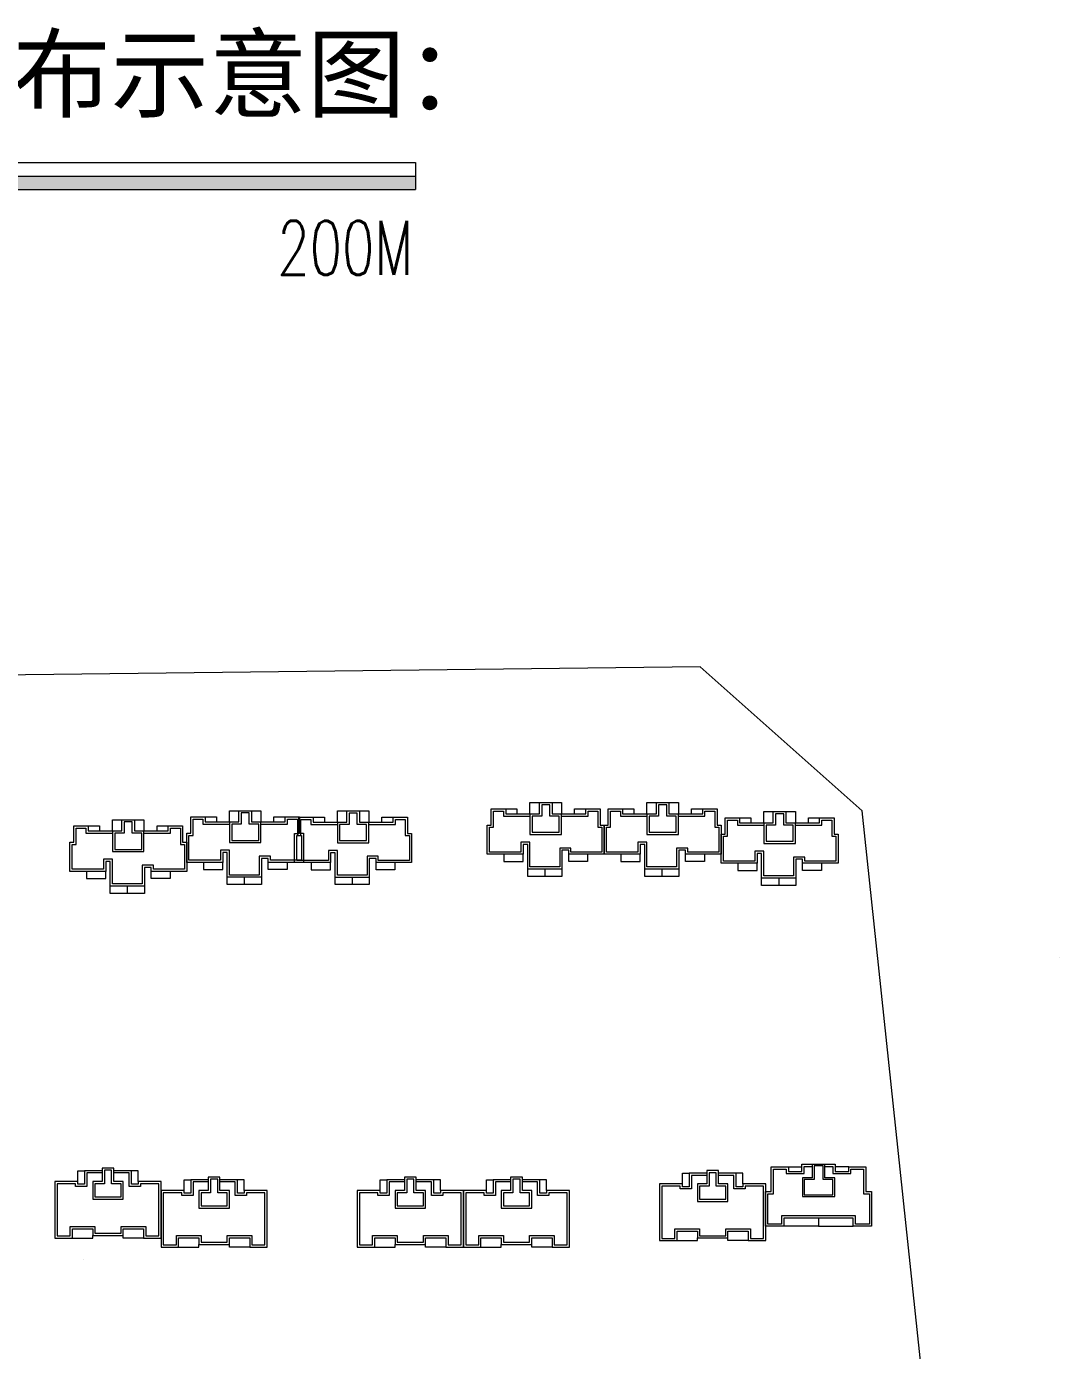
# Model space of a CAD drawing. Extents: x 195225 to 258225, y 4041 to 48538.
# Drawn here: x 200878 to 203175, y 13330 to 16274 of the extents above; entities that cross this region are included whole.
import ezdxf
from ezdxf.enums import TextEntityAlignment as Align

# ---------------------------------------------------------------- set-up
doc = ezdxf.new("R2010")
doc.units = 0
doc.header["$LTSCALE"] = 1000
doc.header["$MEASUREMENT"] = 0
for name, color, linetype, lineweight in [('140', 2, 'Continuous', 5), ('7-环境', 159, 'Continuous', 5), ('DingDianTu', 5, 'Continuous', 0), ('图框', 7, 'Continuous', 5)]:
    doc.layers.add(name, color=color, linetype=linetype, lineweight=lineweight)
doc.layers.add('PUB_TEXT', color=255, linetype='Continuous')
doc.styles.add('DIM_FONT', font='SIMPLEX.shx', dxfattribs={"width": 0.8})
doc.styles.add('GHHXMJ_DIM', font='SimSun.ttf')

# ---------------------------------------------------------------- blocks, each defined once
blk = doc.blocks.new('dafasfd')
at = {"layer": 'DingDianTu', "color": 7, "const_width": 100}
blk.add_lwpolyline([(36368038, 16363912), (36368954, 16361479), (36372042, 16362641), (36374261, 16356745), (36369114, 16354807), (36369537, 16353684), (36361113, 16350514), (36359352, 16355194), (36360288, 16355546), (36359830, 16356763), (36358894, 16356410), (36357556, 16359967)], close=True, dxfattribs=at)
for points in [[(36363546, 16362221), (36362876, 16363999), (36359039, 16362555), (36359708, 16360777)], [(36371734, 16355794), (36372686, 16353267), (36369878, 16352210), (36369350, 16353614)]]:
    blk.add_lwpolyline(points, dxfattribs=at)
at = {"layer": 'DingDianTu', "color": 7}
for points in [[(36369878, 16352210), (36361642, 16349110), (36361113, 16350514)], [(36368038, 16363912), (36371127, 16365074), (36372042, 16362641)]]:
    blk.add_lwpolyline(points, dxfattribs=at)
blk = doc.blocks.new('*E53')
at = {"layer": 'DingDianTu', "color": 7, "xscale": 0.001000002024510444, "yscale": 0.001000000163912773, "zscale": 0.001, "rotation": 339.3761177849276}
blk.add_blockref('dafasfd', (22613, -20413), dxfattribs=at)
blk = doc.blocks.new('*E52')
at = {"layer": 'DingDianTu', "color": 7, "xscale": 0.001000002024510444, "yscale": 0.001000000163912773, "zscale": 0.001, "rotation": 339.3761177849276}
blk.add_blockref('dafasfd', (22613, -20413), dxfattribs=at)

msp = doc.modelspace()

# ---------------------------------------------------------------- hatches: boundary and pattern name
at = {"layer": '7-环境', "linetype": 'ByBlock'}
h = msp.add_hatch(dxfattribs=at)
h.set_pattern_fill('ANSI31', color=256, scale=1000, style=0)
h.set_pattern_definition([(45, (-4934.2, 86984.8), (-1122.532, 1122.532), [])])
h.paths.add_polyline_path([(199743.4, 15941), (199743.4, 15911), (200143.4, 15911), (200143.4, 15941)])
h.paths.add_polyline_path([(200543.4, 15941), (200543.4, 15971), (200143.4, 15971), (200143.4, 15941)])
h.paths.add_polyline_path([(200543.4, 15941), (200543.4, 15911), (201743.4, 15911), (201743.4, 15941)])
at = {"layer": '图框'}
h = msp.add_hatch(color=256, dxfattribs=at)
h.paths.add_polyline_path([(200143.4, 15911), (200143.4, 15941), (199743.4, 15941), (199743.4, 15911)])
h.paths.add_polyline_path([(200543.4, 15941), (200543.4, 15971), (200143.4, 15971), (200143.4, 15941)])
h.paths.add_polyline_path([(201743.4, 15911), (201743.4, 15941), (200543.4, 15941), (200543.4, 15911)])

# ---------------------------------------------------------------- linework, layer by layer
at = {"layer": '140', "color": 7}
for p, q in [((202375.9, 14850.1), (198581.6, 14804.3)), ((202736.2, 14529.8), (202375.9, 14850.1)), ((201997.7, 14523), (201997.7, 14548)), ((201997.7, 14548), (202018.7, 14548)), ((202018.7, 14523), (202018.7, 14548)), ((202018.7, 14548), (202046.7, 14548)), ((202041.7, 14543), (202023.7, 14543)), ((202023.7, 14543), (202023.7, 14518)), ((202041.7, 14518), (202041.7, 14543)), ((202046.7, 14548), (202046.7, 14523)), ((202046.7, 14548), (202067.7, 14548)), ((202067.7, 14548), (202067.7, 14523)), ((202257.7, 14523), (202257.7, 14548)), ((202257.7, 14548), (202278.7, 14548)), ((202278.7, 14523), (202278.7, 14548)), ((202278.7, 14548), (202306.7, 14548)), ((202301.7, 14543), (202283.7, 14543)), ((202283.7, 14543), (202283.7, 14518)), ((202301.7, 14518), (202301.7, 14543)), ((202306.7, 14548), (202306.7, 14523)), ((202306.7, 14548), (202327.7, 14548)), ((202327.7, 14548), (202327.7, 14523)), ((201243.5, 14516), (201275.5, 14516)), ((201243.5, 14480), (201243.5, 14516)), ((201275.5, 14516), (201275.5, 14505)), ((201275.5, 14516), (201300.5, 14516)), ((201300.5, 14516), (201300.5, 14505)), ((201329.5, 14505), (201329.5, 14530)), ((201329.5, 14530), (201350.5, 14530)), ((201350.5, 14505), (201350.5, 14530)), ((201350.5, 14530), (201378.5, 14530)), ((201373.5, 14525), (201355.5, 14525)), ((201355.5, 14525), (201355.5, 14500)), ((201373.5, 14500), (201373.5, 14525)), ((201378.5, 14530), (201378.5, 14505)), ((201378.5, 14530), (201399.5, 14530)), ((201399.5, 14530), (201399.5, 14505)), ((201428.5, 14505), (201428.5, 14516)), ((201428.5, 14516), (201453.5, 14516)), ((201453.5, 14505), (201453.5, 14516)), ((201453.5, 14516), (201485.5, 14516)), ((201483.5, 14515.6), (201515.5, 14515.6)), ((201483.5, 14479.6), (201483.5, 14515.6)), ((201485.5, 14516), (201485.5, 14480)), ((201515.5, 14515.6), (201515.5, 14504.6)), ((201515.5, 14515.6), (201540.5, 14515.6)), ((201540.5, 14515.6), (201540.5, 14504.6)), ((201569.5, 14504.6), (201569.5, 14529.6)), ((201569.5, 14529.6), (201590.5, 14529.6)), ((201590.5, 14504.6), (201590.5, 14529.6)), ((201590.5, 14529.6), (201618.5, 14529.6)), ((201613.5, 14524.6), (201595.5, 14524.6)), ((201595.5, 14524.6), (201595.5, 14499.6)), ((201613.5, 14499.6), (201613.5, 14524.6)), ((201618.5, 14529.6), (201618.5, 14504.6)), ((201618.5, 14529.6), (201639.5, 14529.6)), ((201639.5, 14529.6), (201639.5, 14504.6)), ((201668.5, 14504.6), (201668.5, 14515.6)), ((201668.5, 14515.6), (201693.5, 14515.6)), ((201693.5, 14504.6), (201693.5, 14515.6)), ((201693.5, 14515.6), (201725.5, 14515.6)), ((201725.5, 14515.6), (201725.5, 14479.6)), ((201911.7, 14534), (201943.7, 14534)), ((201911.7, 14498), (201911.7, 14534)), ((201916.7, 14493), (201916.7, 14529)), ((201916.7, 14529), (201938.7, 14529)), ((201938.7, 14529), (201938.7, 14518)), ((201938.7, 14518), (201997.7, 14518)), ((201943.7, 14534), (201943.7, 14523)), ((201943.7, 14534), (201968.7, 14534)), ((201943.7, 14523), (202018.7, 14523)), ((201968.7, 14534), (201968.7, 14523)), ((201997.7, 14523), (201997.7, 14477)), ((202002.7, 14518), (202002.7, 14482)), ((202023.7, 14518), (202002.7, 14518)), ((202062.7, 14518), (202041.7, 14518)), ((202046.7, 14523), (202121.7, 14523)), ((202062.7, 14482), (202062.7, 14518)), ((202067.7, 14477), (202067.7, 14523)), ((202067.7, 14518), (202126.7, 14518)), ((202096.7, 14523), (202096.7, 14534)), ((202096.7, 14534), (202121.7, 14534)), ((202121.7, 14523), (202121.7, 14534)), ((202121.7, 14534), (202153.7, 14534)), ((202126.7, 14518), (202126.7, 14529)), ((202126.7, 14529), (202148.7, 14529)), ((202148.7, 14529), (202148.7, 14493)), ((202153.7, 14534), (202153.7, 14498)), ((202171.7, 14534), (202203.7, 14534)), ((202171.7, 14498), (202171.7, 14534)), ((202176.7, 14493), (202176.7, 14529)), ((202176.7, 14529), (202198.7, 14529)), ((202198.7, 14529), (202198.7, 14518)), ((202198.7, 14518), (202257.7, 14518)), ((202203.7, 14534), (202203.7, 14523)), ((202203.7, 14534), (202228.7, 14534)), ((202203.7, 14523), (202278.7, 14523)), ((202228.7, 14534), (202228.7, 14523)), ((202257.7, 14523), (202257.7, 14477)), ((202262.7, 14518), (202262.7, 14482)), ((202283.7, 14518), (202262.7, 14518)), ((202322.7, 14518), (202301.7, 14518)), ((202306.7, 14523), (202381.7, 14523)), ((202322.7, 14482), (202322.7, 14518)), ((202327.7, 14477), (202327.7, 14523)), ((202327.7, 14518), (202386.7, 14518)), ((202356.7, 14523), (202356.7, 14534)), ((202356.7, 14534), (202381.7, 14534)), ((202381.7, 14523), (202381.7, 14534)), ((202381.7, 14534), (202413.7, 14534)), ((202386.7, 14518), (202386.7, 14529)), ((202386.7, 14529), (202408.7, 14529)), ((202408.7, 14529), (202408.7, 14493)), ((202413.7, 14534), (202413.7, 14498)), ((202431.7, 14514), (202463.7, 14514)), ((202431.7, 14478), (202431.7, 14514)), ((202463.7, 14514), (202463.7, 14503)), ((202463.7, 14514), (202488.7, 14514)), ((202488.7, 14514), (202488.7, 14503)), ((202517.7, 14503), (202517.7, 14528)), ((202517.7, 14528), (202538.7, 14528)), ((202538.7, 14503), (202538.7, 14528)), ((202538.7, 14528), (202566.7, 14528)), ((202561.7, 14523), (202543.7, 14523)), ((202543.7, 14523), (202543.7, 14498)), ((202561.7, 14498), (202561.7, 14523)), ((202566.7, 14528), (202566.7, 14503)), ((202566.7, 14528), (202587.7, 14528)), ((202587.7, 14528), (202587.7, 14503)), ((202616.7, 14503), (202616.7, 14514)), ((202616.7, 14514), (202641.7, 14514)), ((202641.7, 14503), (202641.7, 14514)), ((202641.7, 14514), (202673.7, 14514)), ((202673.7, 14514), (202673.7, 14478)), ((203144.8, 10675.6), (202736.2, 14529.8)), ((200983.5, 14496), (201015.5, 14496)), ((200983.5, 14460), (200983.5, 14496)), ((200988.5, 14455), (200988.5, 14491)), ((200988.5, 14491), (201010.5, 14491)), ((201010.5, 14491), (201010.5, 14480)), ((201015.5, 14496), (201015.5, 14485)), ((201015.5, 14496), (201040.5, 14496)), ((201015.5, 14485), (201090.5, 14485)), ((201040.5, 14496), (201040.5, 14485)), ((201069.5, 14485), (201069.5, 14510)), ((201069.5, 14510), (201090.5, 14510)), ((201069.5, 14485), (201069.5, 14439)), ((201090.5, 14485), (201090.5, 14510)), ((201090.5, 14510), (201118.5, 14510)), ((201113.5, 14505), (201095.5, 14505)), ((201095.5, 14505), (201095.5, 14480)), ((201113.5, 14480), (201113.5, 14505)), ((201118.5, 14510), (201118.5, 14485)), ((201118.5, 14510), (201139.5, 14510)), ((201118.5, 14485), (201193.5, 14485)), ((201139.5, 14510), (201139.5, 14485)), ((201139.5, 14439), (201139.5, 14485)), ((201168.5, 14485), (201168.5, 14496)), ((201168.5, 14496), (201193.5, 14496)), ((201193.5, 14485), (201193.5, 14496)), ((201193.5, 14496), (201225.5, 14496)), ((201198.5, 14480), (201198.5, 14491)), ((201198.5, 14491), (201220.5, 14491)), ((201220.5, 14491), (201220.5, 14455)), ((201225.5, 14496), (201225.5, 14460)), ((201248.5, 14475), (201248.5, 14511)), ((201248.5, 14511), (201270.5, 14511)), ((201270.5, 14511), (201270.5, 14500)), ((201270.5, 14500), (201329.5, 14500)), ((201275.5, 14505), (201350.5, 14505)), ((201329.5, 14505), (201329.5, 14459)), ((201334.5, 14500), (201334.5, 14464)), ((201355.5, 14500), (201334.5, 14500)), ((201394.5, 14500), (201373.5, 14500)), ((201378.5, 14505), (201453.5, 14505)), ((201394.5, 14464), (201394.5, 14500)), ((201399.5, 14459), (201399.5, 14505)), ((201399.5, 14500), (201458.5, 14500)), ((201458.5, 14500), (201458.5, 14511)), ((201458.5, 14511), (201480.5, 14511)), ((201480.5, 14511), (201480.5, 14475)), ((201488.5, 14474.6), (201488.5, 14510.6)), ((201488.5, 14510.6), (201510.5, 14510.6)), ((201510.5, 14510.6), (201510.5, 14499.6)), ((201510.5, 14499.6), (201569.5, 14499.6)), ((201515.5, 14504.6), (201590.5, 14504.6)), ((201569.5, 14504.6), (201569.5, 14458.6)), ((201574.5, 14499.6), (201574.5, 14463.6)), ((201595.5, 14499.6), (201574.5, 14499.6)), ((201634.5, 14499.6), (201613.5, 14499.6)), ((201618.5, 14504.6), (201693.5, 14504.6)), ((201634.5, 14463.6), (201634.5, 14499.6)), ((201639.5, 14458.6), (201639.5, 14504.6)), ((201639.5, 14499.6), (201698.5, 14499.6)), ((201698.5, 14499.6), (201698.5, 14510.6)), ((201698.5, 14510.6), (201720.5, 14510.6)), ((201720.5, 14510.6), (201720.5, 14474.6)), ((201902.7, 14433), (201902.7, 14498)), ((201902.7, 14498), (201911.7, 14498)), ((201907.7, 14438), (201907.7, 14493)), ((201907.7, 14493), (201916.7, 14493)), ((202148.7, 14493), (202157.7, 14493)), ((202153.7, 14498), (202162.7, 14498)), ((202157.7, 14493), (202157.7, 14438)), ((202162.7, 14433), (202162.7, 14498)), ((202162.7, 14498), (202171.7, 14498)), ((202162.7, 14498), (202162.7, 14433)), ((202167.7, 14438), (202167.7, 14493)), ((202167.7, 14493), (202176.7, 14493)), ((202408.7, 14493), (202417.7, 14493)), ((202413.7, 14498), (202422.7, 14498)), ((202417.7, 14493), (202417.7, 14438)), ((202422.7, 14498), (202422.7, 14433)), ((202436.7, 14473), (202436.7, 14509)), ((202436.7, 14509), (202458.7, 14509)), ((202458.7, 14509), (202458.7, 14498)), ((202458.7, 14498), (202517.7, 14498)), ((202463.7, 14503), (202538.7, 14503)), ((202517.7, 14503), (202517.7, 14457)), ((202522.7, 14498), (202522.7, 14462)), ((202543.7, 14498), (202522.7, 14498)), ((202582.7, 14498), (202561.7, 14498)), ((202566.7, 14503), (202641.7, 14503)), ((202582.7, 14462), (202582.7, 14498)), ((202587.7, 14457), (202587.7, 14503)), ((202587.7, 14498), (202646.7, 14498)), ((202646.7, 14498), (202646.7, 14509)), ((202646.7, 14509), (202668.7, 14509)), ((202668.7, 14509), (202668.7, 14473)), ((200974.5, 14395), (200974.5, 14460)), ((200974.5, 14460), (200983.5, 14460)), ((200979.5, 14400), (200979.5, 14455)), ((200979.5, 14455), (200988.5, 14455)), ((201010.5, 14480), (201069.5, 14480)), ((201074.5, 14480), (201074.5, 14444)), ((201095.5, 14480), (201074.5, 14480)), ((201134.5, 14480), (201113.5, 14480)), ((201134.5, 14444), (201134.5, 14480)), ((201139.5, 14480), (201198.5, 14480)), ((201220.5, 14455), (201229.5, 14455)), ((201225.5, 14460), (201234.5, 14460)), ((201229.5, 14455), (201229.5, 14400)), ((201234.5, 14415), (201234.5, 14480)), ((201234.5, 14480), (201243.5, 14480)), ((201234.5, 14460), (201234.5, 14395)), ((201239.5, 14420), (201239.5, 14475)), ((201239.5, 14475), (201248.5, 14475)), ((201329.5, 14459), (201399.5, 14459)), ((201334.5, 14464), (201394.5, 14464)), ((201474.5, 14414.6), (201474.5, 14479.6)), ((201474.5, 14479.6), (201483.5, 14479.6)), ((201479.5, 14419.6), (201479.5, 14474.6)), ((201479.5, 14474.6), (201488.5, 14474.6)), ((201480.5, 14475), (201489.5, 14475)), ((201485.5, 14480), (201494.5, 14480)), ((201489.5, 14475), (201489.5, 14420)), ((201494.5, 14480), (201494.5, 14415)), ((201569.5, 14458.6), (201639.5, 14458.6)), ((201574.5, 14463.6), (201634.5, 14463.6)), ((201720.5, 14474.6), (201729.5, 14474.6)), ((201725.5, 14479.6), (201734.5, 14479.6)), ((201729.5, 14474.6), (201729.5, 14419.6)), ((201734.5, 14479.6), (201734.5, 14414.6)), ((201997.7, 14460), (201977.7, 14460)), ((201977.7, 14460), (201977.7, 14438)), ((201992.7, 14455), (201982.7, 14455)), ((201982.7, 14455), (201982.7, 14433)), ((201992.7, 14400), (201992.7, 14455)), ((201997.7, 14477), (202067.7, 14477)), ((201997.7, 14405), (201997.7, 14460)), ((202002.7, 14482), (202062.7, 14482)), ((202257.7, 14460), (202237.7, 14460)), ((202237.7, 14460), (202237.7, 14438)), ((202252.7, 14455), (202242.7, 14455)), ((202242.7, 14455), (202242.7, 14433)), ((202252.7, 14400), (202252.7, 14455)), ((202257.7, 14477), (202327.7, 14477)), ((202257.7, 14405), (202257.7, 14460)), ((202262.7, 14482), (202322.7, 14482)), ((202422.7, 14413), (202422.7, 14478)), ((202422.7, 14478), (202431.7, 14478)), ((202427.7, 14418), (202427.7, 14473)), ((202427.7, 14473), (202436.7, 14473)), ((202517.7, 14457), (202587.7, 14457)), ((202522.7, 14462), (202582.7, 14462)), ((202668.7, 14473), (202677.7, 14473)), ((202673.7, 14478), (202682.7, 14478)), ((202677.7, 14473), (202677.7, 14418)), ((202682.7, 14478), (202682.7, 14413)), ((201069.5, 14439), (201139.5, 14439)), ((201074.5, 14444), (201134.5, 14444)), ((201329.5, 14442), (201309.5, 14442)), ((201309.5, 14442), (201309.5, 14420)), ((201324.5, 14437), (201314.5, 14437)), ((201314.5, 14437), (201314.5, 14415)), ((201324.5, 14382), (201324.5, 14437)), ((201329.5, 14387), (201329.5, 14442)), ((201420.5, 14429), (201395.5, 14429)), ((201395.5, 14429), (201395.5, 14387)), ((201420.5, 14420), (201420.5, 14429)), ((201569.5, 14441.6), (201549.5, 14441.6)), ((201549.5, 14441.6), (201549.5, 14419.6)), ((201564.5, 14436.6), (201554.5, 14436.6)), ((201554.5, 14436.6), (201554.5, 14414.6)), ((201564.5, 14381.6), (201564.5, 14436.6)), ((201569.5, 14386.6), (201569.5, 14441.6)), ((201660.5, 14428.6), (201635.5, 14428.6)), ((201635.5, 14428.6), (201635.5, 14386.6)), ((201660.5, 14419.6), (201660.5, 14428.6)), ((201982.7, 14433), (201902.7, 14433)), ((201977.7, 14438), (201907.7, 14438)), ((201939.7, 14433), (201939.7, 14417)), ((201982.7, 14417), (201982.7, 14433)), ((202088.7, 14447), (202063.7, 14447)), ((202063.7, 14447), (202063.7, 14405)), ((202083.7, 14442), (202068.7, 14442)), ((202068.7, 14442), (202068.7, 14400)), ((202083.7, 14433), (202083.7, 14442)), ((202162.7, 14433), (202083.7, 14433)), ((202083.7, 14417), (202083.7, 14433)), ((202088.7, 14438), (202088.7, 14447)), ((202157.7, 14438), (202088.7, 14438)), ((202125.7, 14433), (202125.7, 14417)), ((202242.7, 14433), (202162.7, 14433)), ((202237.7, 14438), (202167.7, 14438)), ((202199.7, 14433), (202199.7, 14417)), ((202242.7, 14417), (202242.7, 14433)), ((202348.7, 14447), (202323.7, 14447)), ((202323.7, 14447), (202323.7, 14405)), ((202343.7, 14442), (202328.7, 14442)), ((202328.7, 14442), (202328.7, 14400)), ((202343.7, 14433), (202343.7, 14442)), ((202422.7, 14433), (202343.7, 14433)), ((202343.7, 14417), (202343.7, 14433)), ((202348.7, 14438), (202348.7, 14447)), ((202417.7, 14438), (202348.7, 14438)), ((202385.7, 14433), (202385.7, 14417)), ((202517.7, 14440), (202497.7, 14440)), ((202497.7, 14440), (202497.7, 14418)), ((202512.7, 14435), (202502.7, 14435)), ((202502.7, 14435), (202502.7, 14413)), ((202512.7, 14380), (202512.7, 14435)), ((202517.7, 14385), (202517.7, 14440)), ((202608.7, 14427), (202583.7, 14427)), ((202583.7, 14427), (202583.7, 14385)), ((202608.7, 14418), (202608.7, 14427)), ((201049.5, 14400), (200979.5, 14400)), ((201069.5, 14422), (201049.5, 14422)), ((201049.5, 14422), (201049.5, 14400)), ((201064.5, 14417), (201054.5, 14417)), ((201054.5, 14417), (201054.5, 14395)), ((201064.5, 14362), (201064.5, 14417)), ((201069.5, 14367), (201069.5, 14422)), ((201160.5, 14409), (201135.5, 14409)), ((201135.5, 14409), (201135.5, 14367)), ((201155.5, 14404), (201140.5, 14404)), ((201140.5, 14404), (201140.5, 14362)), ((201155.5, 14395), (201155.5, 14404)), ((201160.5, 14400), (201160.5, 14409)), ((201229.5, 14400), (201160.5, 14400)), ((201314.5, 14415), (201234.5, 14415)), ((201309.5, 14420), (201239.5, 14420)), ((201271.5, 14415), (201271.5, 14399)), ((201271.5, 14399), (201314.5, 14399)), ((201314.5, 14399), (201314.5, 14415)), ((201415.5, 14424), (201400.5, 14424)), ((201400.5, 14424), (201400.5, 14382)), ((201415.5, 14415), (201415.5, 14424)), ((201494.5, 14415), (201415.5, 14415)), ((201415.5, 14399), (201415.5, 14415)), ((201457.5, 14399), (201415.5, 14399)), ((201489.5, 14420), (201420.5, 14420)), ((201457.5, 14415), (201457.5, 14399)), ((201554.5, 14414.6), (201474.5, 14414.6)), ((201549.5, 14419.6), (201479.5, 14419.6)), ((201511.5, 14414.6), (201511.5, 14398.6)), ((201511.5, 14398.6), (201554.5, 14398.6)), ((201554.5, 14398.6), (201554.5, 14414.6)), ((201655.5, 14423.6), (201640.5, 14423.6)), ((201640.5, 14423.6), (201640.5, 14381.6)), ((201655.5, 14414.6), (201655.5, 14423.6)), ((201734.5, 14414.6), (201655.5, 14414.6)), ((201655.5, 14398.6), (201655.5, 14414.6)), ((201697.5, 14398.6), (201655.5, 14398.6)), ((201729.5, 14419.6), (201660.5, 14419.6)), ((201697.5, 14414.6), (201697.5, 14398.6)), ((201939.7, 14417), (201982.7, 14417)), ((202068.7, 14400), (201992.7, 14400)), ((201992.7, 14384), (201992.7, 14400)), ((202063.7, 14405), (201997.7, 14405)), ((202030.7, 14400), (202030.7, 14384)), ((202068.7, 14400), (202068.7, 14384)), ((202125.7, 14417), (202083.7, 14417)), ((202199.7, 14417), (202242.7, 14417)), ((202328.7, 14400), (202252.7, 14400)), ((202252.7, 14384), (202252.7, 14400)), ((202323.7, 14405), (202257.7, 14405)), ((202290.7, 14400), (202290.7, 14384)), ((202328.7, 14400), (202328.7, 14384)), ((202385.7, 14417), (202343.7, 14417)), ((202502.7, 14413), (202422.7, 14413)), ((202497.7, 14418), (202427.7, 14418)), ((202459.7, 14413), (202459.7, 14397)), ((202459.7, 14397), (202502.7, 14397)), ((202502.7, 14397), (202502.7, 14413)), ((202603.7, 14422), (202588.7, 14422)), ((202588.7, 14422), (202588.7, 14380)), ((202603.7, 14413), (202603.7, 14422)), ((202682.7, 14413), (202603.7, 14413)), ((202603.7, 14397), (202603.7, 14413)), ((202645.7, 14397), (202603.7, 14397)), ((202677.7, 14418), (202608.7, 14418)), ((202645.7, 14413), (202645.7, 14397)), ((201054.5, 14395), (200974.5, 14395)), ((201011.5, 14395), (201011.5, 14379)), ((201011.5, 14379), (201054.5, 14379)), ((201054.5, 14379), (201054.5, 14395)), ((201135.5, 14367), (201069.5, 14367)), ((201234.5, 14395), (201155.5, 14395)), ((201155.5, 14379), (201155.5, 14395)), ((201197.5, 14379), (201155.5, 14379)), ((201197.5, 14395), (201197.5, 14379)), ((201400.5, 14382), (201324.5, 14382)), ((201324.5, 14366), (201324.5, 14382)), ((201400.5, 14366), (201324.5, 14366)), ((201395.5, 14387), (201329.5, 14387)), ((201362.5, 14382), (201362.5, 14366)), ((201400.5, 14382), (201400.5, 14366)), ((201640.5, 14381.6), (201564.5, 14381.6)), ((201564.5, 14365.6), (201564.5, 14381.6)), ((201635.5, 14386.6), (201569.5, 14386.6)), ((201602.5, 14381.6), (201602.5, 14365.6)), ((201640.5, 14381.6), (201640.5, 14365.6)), ((202068.7, 14384), (201992.7, 14384)), ((202328.7, 14384), (202252.7, 14384)), ((202588.7, 14380), (202512.7, 14380)), ((202512.7, 14364), (202512.7, 14380)), ((202583.7, 14385), (202517.7, 14385)), ((202550.7, 14380), (202550.7, 14364)), ((202588.7, 14380), (202588.7, 14364)), ((201140.5, 14362), (201064.5, 14362)), ((201064.5, 14346), (201064.5, 14362)), ((201140.5, 14346), (201064.5, 14346)), ((201102.5, 14362), (201102.5, 14346)), ((201140.5, 14362), (201140.5, 14346)), ((201640.5, 14365.6), (201564.5, 14365.6)), ((202588.7, 14364), (202512.7, 14364)), ((200992.5, 13705.5), (200992.5, 13729.5)), ((200992.5, 13729.5), (201007.5, 13729.5)), ((201046.5, 13729.5), (201007.5, 13729.5)), ((201007.5, 13729.5), (201007.5, 13699.5)), ((201046.5, 13724.5), (201012.5, 13724.5)), ((201012.5, 13724.5), (201012.5, 13694.5)), ((201072.5, 13735.5), (201046.5, 13735.5)), ((201046.5, 13735.5), (201046.5, 13729.5)), ((201046.5, 13729.5), (201046.5, 13705.5)), ((201067.5, 13730.5), (201051.5, 13730.5)), ((201051.5, 13730.5), (201051.5, 13729.5)), ((201051.5, 13729.5), (201051.5, 13700.5)), ((201067.5, 13700.5), (201067.5, 13730.5)), ((201072.5, 13729.5), (201072.5, 13735.5)), ((201072.5, 13705.5), (201072.5, 13735.5)), ((201111.5, 13729.5), (201072.5, 13729.5)), ((201106.5, 13724.5), (201072.5, 13724.5)), ((201106.5, 13694.5), (201106.5, 13724.5)), ((201111.5, 13699.5), (201111.5, 13729.5)), ((201126.5, 13729.5), (201111.5, 13729.5)), ((201126.5, 13705.5), (201126.5, 13729.5)), ((202336.8, 13700), (202336.8, 13724)), ((202336.8, 13724), (202351.8, 13724)), ((202390.8, 13724), (202351.8, 13724)), ((202351.8, 13724), (202351.8, 13694)), ((202390.8, 13719), (202356.8, 13719)), ((202356.8, 13719), (202356.8, 13689)), ((202416.8, 13730), (202390.8, 13730)), ((202390.8, 13730), (202390.8, 13724)), ((202390.8, 13724), (202390.8, 13700)), ((202411.8, 13725), (202395.8, 13725)), ((202395.8, 13725), (202395.8, 13724)), ((202395.8, 13724), (202395.8, 13695)), ((202411.8, 13695), (202411.8, 13725)), ((202416.8, 13724), (202416.8, 13730)), ((202416.8, 13700), (202416.8, 13730)), ((202455.8, 13724), (202416.8, 13724)), ((202450.8, 13719), (202416.8, 13719)), ((202450.8, 13689), (202450.8, 13719)), ((202455.8, 13694), (202455.8, 13724)), ((202470.8, 13724), (202455.8, 13724)), ((202470.8, 13700), (202470.8, 13724)), ((202534.2, 13683), (202534.2, 13738)), ((202534.2, 13738), (202572.2, 13738)), ((202539.2, 13678), (202539.2, 13733)), ((202539.2, 13733), (202567.2, 13733)), ((202567.2, 13733), (202567.2, 13723)), ((202567.2, 13723), (202607.2, 13723)), ((202570.2, 13738), (202572.2, 13738)), ((202572.2, 13738), (202572.2, 13728)), ((202572.2, 13738), (202602.2, 13738)), ((202572.2, 13728), (202602.2, 13728)), ((202602.2, 13728), (202602.2, 13744)), ((202602.2, 13744), (202676.2, 13744)), ((202607.2, 13723), (202607.2, 13739)), ((202607.2, 13739), (202625.2, 13739)), ((202625.2, 13744), (202625.2, 13714)), ((202629.2, 13740), (202629.2, 13710)), ((202649.2, 13740), (202629.2, 13740)), ((202649.2, 13710), (202649.2, 13740)), ((202653.2, 13714), (202653.2, 13744)), ((202653.2, 13739), (202671.2, 13739)), ((202671.2, 13739), (202671.2, 13723)), ((202671.2, 13723), (202711.2, 13723)), ((202676.2, 13744), (202676.2, 13728)), ((202706.2, 13738), (202676.2, 13738)), ((202676.2, 13728), (202706.2, 13728)), ((202706.2, 13728), (202706.2, 13738)), ((202706.2, 13738), (202744.2, 13738)), ((202711.2, 13723), (202711.2, 13733)), ((202711.2, 13733), (202739.2, 13733)), ((202739.2, 13733), (202739.2, 13678)), ((202744.2, 13738), (202744.2, 13683)), ((200974.5, 13705.5), (200941.5, 13705.5)), ((200941.5, 13705.5), (200941.5, 13579.5)), ((200974.5, 13700.5), (200946.5, 13700.5)), ((200946.5, 13700.5), (200946.5, 13584.5)), ((200992.5, 13705.5), (200974.5, 13705.5)), ((200987.5, 13700.5), (200974.5, 13700.5)), ((200987.5, 13694.5), (200987.5, 13700.5)), ((201012.5, 13694.5), (200987.5, 13694.5)), ((200992.5, 13699.5), (200992.5, 13705.5)), ((201007.5, 13699.5), (200992.5, 13699.5)), ((201046.5, 13705.5), (201025.5, 13705.5)), ((201025.5, 13705.5), (201025.5, 13666.5)), ((201051.5, 13700.5), (201030.5, 13700.5)), ((201030.5, 13700.5), (201030.5, 13671.5)), ((201088.5, 13700.5), (201067.5, 13700.5)), ((201093.5, 13705.5), (201072.5, 13705.5)), ((201088.5, 13671.5), (201088.5, 13700.5)), ((201093.5, 13666.5), (201093.5, 13705.5)), ((201131.5, 13694.5), (201106.5, 13694.5)), ((201126.5, 13699.5), (201111.5, 13699.5)), ((201144.5, 13705.5), (201126.5, 13705.5)), ((201126.5, 13705.5), (201126.5, 13699.5)), ((201144.5, 13700.5), (201131.5, 13700.5)), ((201131.5, 13700.5), (201131.5, 13694.5)), ((201177.5, 13705.5), (201144.5, 13705.5)), ((201172.5, 13700.5), (201144.5, 13700.5)), ((201172.5, 13584.5), (201172.5, 13700.5)), ((201177.5, 13579.5), (201177.5, 13705.5)), ((201228.5, 13685.5), (201228.5, 13709.5)), ((201228.5, 13709.5), (201243.5, 13709.5)), ((201282.5, 13709.5), (201243.5, 13709.5)), ((201243.5, 13709.5), (201243.5, 13679.5)), ((201282.5, 13704.5), (201248.5, 13704.5)), ((201248.5, 13704.5), (201248.5, 13674.5)), ((201308.5, 13715.5), (201282.5, 13715.5)), ((201282.5, 13715.5), (201282.5, 13709.5)), ((201282.5, 13709.5), (201282.5, 13685.5)), ((201303.5, 13710.5), (201287.5, 13710.5)), ((201287.5, 13710.5), (201287.5, 13709.5)), ((201287.5, 13709.5), (201287.5, 13680.5)), ((201303.5, 13680.5), (201303.5, 13710.5)), ((201308.5, 13709.5), (201308.5, 13715.5)), ((201308.5, 13685.5), (201308.5, 13715.5)), ((201347.5, 13709.5), (201308.5, 13709.5)), ((201342.5, 13704.5), (201308.5, 13704.5)), ((201342.5, 13674.5), (201342.5, 13704.5)), ((201347.5, 13679.5), (201347.5, 13709.5)), ((201362.5, 13709.5), (201347.5, 13709.5)), ((201362.5, 13685.5), (201362.5, 13709.5)), ((201664.7, 13685.5), (201664.7, 13709.5)), ((201664.7, 13709.5), (201679.7, 13709.5)), ((201718.7, 13709.5), (201679.7, 13709.5)), ((201679.7, 13709.5), (201679.7, 13679.5)), ((201718.7, 13704.5), (201684.7, 13704.5)), ((201684.7, 13704.5), (201684.7, 13674.5)), ((201744.7, 13715.5), (201718.7, 13715.5)), ((201718.7, 13715.5), (201718.7, 13709.5)), ((201718.7, 13709.5), (201718.7, 13685.5)), ((201739.7, 13710.5), (201723.7, 13710.5)), ((201723.7, 13710.5), (201723.7, 13709.5)), ((201723.7, 13709.5), (201723.7, 13680.5)), ((201739.7, 13680.5), (201739.7, 13710.5)), ((201744.7, 13709.5), (201744.7, 13715.5)), ((201744.7, 13685.5), (201744.7, 13715.5)), ((201783.7, 13709.5), (201744.7, 13709.5)), ((201778.7, 13704.5), (201744.7, 13704.5)), ((201778.7, 13674.5), (201778.7, 13704.5)), ((201783.7, 13679.5), (201783.7, 13709.5)), ((201798.7, 13709.5), (201783.7, 13709.5)), ((201798.7, 13685.5), (201798.7, 13709.5)), ((201900.7, 13685.5), (201900.7, 13709.5)), ((201900.7, 13709.5), (201915.7, 13709.5)), ((201954.7, 13709.5), (201915.7, 13709.5)), ((201915.7, 13709.5), (201915.7, 13679.5)), ((201954.7, 13704.5), (201920.7, 13704.5)), ((201920.7, 13704.5), (201920.7, 13674.5)), ((201980.7, 13715.5), (201954.7, 13715.5)), ((201954.7, 13715.5), (201954.7, 13709.5)), ((201954.7, 13709.5), (201954.7, 13685.5)), ((201975.7, 13710.5), (201959.7, 13710.5)), ((201959.7, 13710.5), (201959.7, 13709.5)), ((201959.7, 13709.5), (201959.7, 13680.5)), ((201975.7, 13680.5), (201975.7, 13710.5)), ((201980.7, 13709.5), (201980.7, 13715.5)), ((201980.7, 13685.5), (201980.7, 13715.5)), ((202019.7, 13709.5), (201980.7, 13709.5)), ((202014.7, 13704.5), (201980.7, 13704.5)), ((202014.7, 13674.5), (202014.7, 13704.5)), ((202019.7, 13679.5), (202019.7, 13709.5)), ((202034.7, 13709.5), (202019.7, 13709.5)), ((202034.7, 13685.5), (202034.7, 13709.5)), ((202318.8, 13700), (202285.8, 13700)), ((202285.8, 13700), (202285.8, 13574)), ((202318.8, 13695), (202290.8, 13695)), ((202290.8, 13695), (202290.8, 13579)), ((202336.8, 13700), (202318.8, 13700)), ((202331.8, 13695), (202318.8, 13695)), ((202331.8, 13689), (202331.8, 13695)), ((202356.8, 13689), (202331.8, 13689)), ((202336.8, 13694), (202336.8, 13700)), ((202351.8, 13694), (202336.8, 13694)), ((202390.8, 13700), (202369.8, 13700)), ((202369.8, 13700), (202369.8, 13661)), ((202395.8, 13695), (202374.8, 13695)), ((202374.8, 13695), (202374.8, 13666)), ((202432.8, 13695), (202411.8, 13695)), ((202437.8, 13700), (202416.8, 13700)), ((202432.8, 13666), (202432.8, 13695)), ((202437.8, 13661), (202437.8, 13700)), ((202475.8, 13689), (202450.8, 13689)), ((202470.8, 13694), (202455.8, 13694)), ((202488.8, 13700), (202470.8, 13700)), ((202470.8, 13700), (202470.8, 13694)), ((202488.8, 13695), (202475.8, 13695)), ((202475.8, 13695), (202475.8, 13689)), ((202521.8, 13700), (202488.8, 13700)), ((202516.8, 13695), (202488.8, 13695)), ((202516.8, 13579), (202516.8, 13695)), ((202521.8, 13574), (202521.8, 13700)), ((202625.2, 13714), (202603.2, 13714)), ((202603.2, 13714), (202603.2, 13672)), ((202629.2, 13710), (202607.2, 13710)), ((202607.2, 13710), (202607.2, 13676)), ((202671.2, 13710), (202649.2, 13710)), ((202675.2, 13714), (202653.2, 13714)), ((202671.2, 13676), (202671.2, 13710)), ((202675.2, 13672), (202675.2, 13714)), ((201025.5, 13666.5), (201093.5, 13666.5)), ((201030.5, 13671.5), (201088.5, 13671.5)), ((201210.5, 13685.5), (201177.5, 13685.5)), ((201177.5, 13685.5), (201177.5, 13559.5)), ((201210.5, 13680.5), (201182.5, 13680.5)), ((201182.5, 13680.5), (201182.5, 13564.5)), ((201228.5, 13685.5), (201210.5, 13685.5)), ((201223.5, 13680.5), (201210.5, 13680.5)), ((201223.5, 13674.5), (201223.5, 13680.5)), ((201248.5, 13674.5), (201223.5, 13674.5)), ((201228.5, 13679.5), (201228.5, 13685.5)), ((201243.5, 13679.5), (201228.5, 13679.5)), ((201282.5, 13685.5), (201261.5, 13685.5)), ((201261.5, 13685.5), (201261.5, 13646.5)), ((201287.5, 13680.5), (201266.5, 13680.5)), ((201266.5, 13680.5), (201266.5, 13651.5)), ((201324.5, 13680.5), (201303.5, 13680.5)), ((201329.5, 13685.5), (201308.5, 13685.5)), ((201324.5, 13651.5), (201324.5, 13680.5)), ((201329.5, 13646.5), (201329.5, 13685.5)), ((201367.5, 13674.5), (201342.5, 13674.5)), ((201362.5, 13679.5), (201347.5, 13679.5)), ((201380.5, 13685.5), (201362.5, 13685.5)), ((201362.5, 13685.5), (201362.5, 13679.5)), ((201380.5, 13680.5), (201367.5, 13680.5)), ((201367.5, 13680.5), (201367.5, 13674.5)), ((201413.5, 13685.5), (201380.5, 13685.5)), ((201408.5, 13680.5), (201380.5, 13680.5)), ((201408.5, 13564.5), (201408.5, 13680.5)), ((201413.5, 13559.5), (201413.5, 13685.5)), ((201646.7, 13685.5), (201613.7, 13685.5)), ((201613.7, 13685.5), (201613.7, 13559.5)), ((201646.7, 13680.5), (201618.7, 13680.5)), ((201618.7, 13680.5), (201618.7, 13564.5)), ((201664.7, 13685.5), (201646.7, 13685.5)), ((201659.7, 13680.5), (201646.7, 13680.5)), ((201659.7, 13674.5), (201659.7, 13680.5)), ((201684.7, 13674.5), (201659.7, 13674.5)), ((201664.7, 13679.5), (201664.7, 13685.5)), ((201679.7, 13679.5), (201664.7, 13679.5)), ((201718.7, 13685.5), (201697.7, 13685.5)), ((201697.7, 13685.5), (201697.7, 13646.5)), ((201723.7, 13680.5), (201702.7, 13680.5)), ((201702.7, 13680.5), (201702.7, 13651.5)), ((201760.7, 13680.5), (201739.7, 13680.5)), ((201765.7, 13685.5), (201744.7, 13685.5)), ((201760.7, 13651.5), (201760.7, 13680.5)), ((201765.7, 13646.5), (201765.7, 13685.5)), ((201803.7, 13674.5), (201778.7, 13674.5)), ((201798.7, 13679.5), (201783.7, 13679.5)), ((201816.7, 13685.5), (201798.7, 13685.5)), ((201798.7, 13685.5), (201798.7, 13679.5)), ((201816.7, 13680.5), (201803.7, 13680.5)), ((201803.7, 13680.5), (201803.7, 13674.5)), ((201849.7, 13685.5), (201816.7, 13685.5)), ((201844.7, 13680.5), (201816.7, 13680.5)), ((201844.7, 13564.5), (201844.7, 13680.5)), ((201882.7, 13685.5), (201849.7, 13685.5)), ((201849.7, 13685.5), (201849.7, 13559.5)), ((201849.7, 13559.5), (201849.7, 13685.5)), ((201882.7, 13680.5), (201854.7, 13680.5)), ((201854.7, 13680.5), (201854.7, 13564.5)), ((201900.7, 13685.5), (201882.7, 13685.5)), ((201895.7, 13680.5), (201882.7, 13680.5)), ((201895.7, 13674.5), (201895.7, 13680.5)), ((201920.7, 13674.5), (201895.7, 13674.5)), ((201900.7, 13679.5), (201900.7, 13685.5)), ((201915.7, 13679.5), (201900.7, 13679.5)), ((201954.7, 13685.5), (201933.7, 13685.5)), ((201933.7, 13685.5), (201933.7, 13646.5)), ((201959.7, 13680.5), (201938.7, 13680.5)), ((201938.7, 13680.5), (201938.7, 13651.5)), ((201996.7, 13680.5), (201975.7, 13680.5)), ((202001.7, 13685.5), (201980.7, 13685.5)), ((201996.7, 13651.5), (201996.7, 13680.5)), ((202001.7, 13646.5), (202001.7, 13685.5)), ((202039.7, 13674.5), (202014.7, 13674.5)), ((202034.7, 13679.5), (202019.7, 13679.5)), ((202052.7, 13685.5), (202034.7, 13685.5)), ((202034.7, 13685.5), (202034.7, 13679.5)), ((202052.7, 13680.5), (202039.7, 13680.5)), ((202039.7, 13680.5), (202039.7, 13674.5)), ((202085.7, 13685.5), (202052.7, 13685.5)), ((202080.7, 13680.5), (202052.7, 13680.5)), ((202080.7, 13564.5), (202080.7, 13680.5)), ((202085.7, 13559.5), (202085.7, 13685.5)), ((202369.8, 13661), (202437.8, 13661)), ((202374.8, 13666), (202432.8, 13666)), ((202521.2, 13606), (202521.2, 13683)), ((202521.2, 13683), (202534.2, 13683)), ((202526.2, 13611), (202526.2, 13678)), ((202526.2, 13678), (202539.2, 13678)), ((202603.2, 13673), (202603.2, 13672)), ((202603.2, 13672), (202675.2, 13672)), ((202607.2, 13676), (202671.2, 13676)), ((202674.2, 13672), (202675.2, 13672)), ((202739.2, 13678), (202752.2, 13678)), ((202744.2, 13683), (202757.2, 13683)), ((202752.2, 13678), (202752.2, 13611)), ((202757.2, 13683), (202757.2, 13606)), ((201261.5, 13646.5), (201329.5, 13646.5)), ((201266.5, 13651.5), (201324.5, 13651.5)), ((201697.7, 13646.5), (201765.7, 13646.5)), ((201702.7, 13651.5), (201760.7, 13651.5)), ((201933.7, 13646.5), (202001.7, 13646.5)), ((201938.7, 13651.5), (201996.7, 13651.5)), ((200975.5, 13584.5), (200975.5, 13605.5)), ((200975.5, 13605.5), (201030.5, 13605.5)), ((201030.5, 13605.5), (201030.5, 13590.5)), ((201088.5, 13590.5), (201088.5, 13605.5)), ((201088.5, 13605.5), (201143.5, 13605.5)), ((201143.5, 13605.5), (201143.5, 13584.5)), ((202562.2, 13606), (202521.2, 13606)), ((202557.2, 13611), (202526.2, 13611)), ((202639.2, 13629), (202557.2, 13629)), ((202557.2, 13629), (202557.2, 13611)), ((202639.2, 13624), (202562.2, 13624)), ((202562.2, 13624), (202562.2, 13606)), ((202639.2, 13606), (202562.2, 13606)), ((202721.2, 13629), (202639.2, 13629)), ((202716.2, 13624), (202639.2, 13624)), ((202639.2, 13624), (202639.2, 13606)), ((202639.2, 13606), (202716.2, 13606)), ((202716.2, 13606), (202716.2, 13624)), ((202757.2, 13606), (202716.2, 13606)), ((202721.2, 13611), (202721.2, 13629)), ((202752.2, 13611), (202721.2, 13611)), ((200941.5, 13579.5), (200980.5, 13579.5)), ((200946.5, 13584.5), (200975.5, 13584.5)), ((200980.5, 13579.5), (200980.5, 13600.5)), ((200980.5, 13600.5), (201025.5, 13600.5)), ((200980.5, 13579.5), (201025.5, 13579.5)), ((201025.5, 13600.5), (201025.5, 13585.5)), ((201025.5, 13585.5), (201059.5, 13585.5)), ((201025.5, 13579.5), (201025.5, 13585.5)), ((201030.5, 13590.5), (201059.5, 13590.5)), ((201059.5, 13590.5), (201088.5, 13590.5)), ((201059.5, 13585.5), (201093.5, 13585.5)), ((201093.5, 13585.5), (201093.5, 13600.5)), ((201093.5, 13600.5), (201138.5, 13600.5)), ((201093.5, 13579.5), (201093.5, 13585.5)), ((201138.5, 13579.5), (201093.5, 13579.5)), ((201138.5, 13600.5), (201138.5, 13579.5)), ((201138.5, 13579.5), (201177.5, 13579.5)), ((201143.5, 13584.5), (201172.5, 13584.5)), ((201211.5, 13564.5), (201211.5, 13585.5)), ((201211.5, 13585.5), (201266.5, 13585.5)), ((201216.5, 13559.5), (201216.5, 13580.5)), ((201216.5, 13580.5), (201261.5, 13580.5)), ((201261.5, 13580.5), (201261.5, 13565.5)), ((201266.5, 13585.5), (201266.5, 13570.5)), ((201324.5, 13570.5), (201324.5, 13585.5)), ((201324.5, 13585.5), (201379.5, 13585.5)), ((201329.5, 13565.5), (201329.5, 13580.5)), ((201329.5, 13580.5), (201374.5, 13580.5)), ((201374.5, 13580.5), (201374.5, 13559.5)), ((201379.5, 13585.5), (201379.5, 13564.5)), ((201647.7, 13564.5), (201647.7, 13585.5)), ((201647.7, 13585.5), (201702.7, 13585.5)), ((201652.7, 13559.5), (201652.7, 13580.5)), ((201652.7, 13580.5), (201697.7, 13580.5)), ((201697.7, 13580.5), (201697.7, 13565.5)), ((201702.7, 13585.5), (201702.7, 13570.5)), ((201760.7, 13570.5), (201760.7, 13585.5)), ((201760.7, 13585.5), (201815.7, 13585.5)), ((201765.7, 13565.5), (201765.7, 13580.5)), ((201765.7, 13580.5), (201810.7, 13580.5)), ((201810.7, 13580.5), (201810.7, 13559.5)), ((201815.7, 13585.5), (201815.7, 13564.5)), ((201883.7, 13564.5), (201883.7, 13585.5)), ((201883.7, 13585.5), (201938.7, 13585.5)), ((201888.7, 13559.5), (201888.7, 13580.5)), ((201888.7, 13580.5), (201933.7, 13580.5)), ((201933.7, 13580.5), (201933.7, 13565.5)), ((201938.7, 13585.5), (201938.7, 13570.5)), ((201996.7, 13570.5), (201996.7, 13585.5)), ((201996.7, 13585.5), (202051.7, 13585.5)), ((202001.7, 13565.5), (202001.7, 13580.5)), ((202001.7, 13580.5), (202046.7, 13580.5)), ((202046.7, 13580.5), (202046.7, 13559.5)), ((202051.7, 13585.5), (202051.7, 13564.5)), ((202285.8, 13574), (202324.8, 13574)), ((202290.8, 13579), (202319.8, 13579)), ((202319.8, 13579), (202319.8, 13600)), ((202319.8, 13600), (202374.8, 13600)), ((202324.8, 13574), (202324.8, 13595)), ((202324.8, 13595), (202369.8, 13595)), ((202324.8, 13574), (202369.8, 13574)), ((202369.8, 13595), (202369.8, 13580)), ((202369.8, 13580), (202403.8, 13580)), ((202369.8, 13574), (202369.8, 13580)), ((202374.8, 13600), (202374.8, 13585)), ((202374.8, 13585), (202403.8, 13585)), ((202403.8, 13585), (202432.8, 13585)), ((202403.8, 13580), (202437.8, 13580)), ((202432.8, 13585), (202432.8, 13600)), ((202432.8, 13600), (202487.8, 13600)), ((202437.8, 13580), (202437.8, 13595)), ((202437.8, 13595), (202482.8, 13595)), ((202437.8, 13574), (202437.8, 13580)), ((202482.8, 13574), (202437.8, 13574)), ((202482.8, 13595), (202482.8, 13574)), ((202482.8, 13574), (202521.8, 13574)), ((202487.8, 13600), (202487.8, 13579)), ((202487.8, 13579), (202516.8, 13579)), ((201177.5, 13559.5), (201216.5, 13559.5)), ((201182.5, 13564.5), (201211.5, 13564.5)), ((201216.5, 13559.5), (201261.5, 13559.5)), ((201261.5, 13565.5), (201295.5, 13565.5)), ((201261.5, 13559.5), (201261.5, 13565.5)), ((201266.5, 13570.5), (201295.5, 13570.5)), ((201295.5, 13570.5), (201324.5, 13570.5)), ((201295.5, 13565.5), (201329.5, 13565.5)), ((201329.5, 13559.5), (201329.5, 13565.5)), ((201374.5, 13559.5), (201329.5, 13559.5)), ((201374.5, 13559.5), (201413.5, 13559.5)), ((201379.5, 13564.5), (201408.5, 13564.5)), ((201613.7, 13559.5), (201652.7, 13559.5)), ((201618.7, 13564.5), (201647.7, 13564.5)), ((201652.7, 13559.5), (201697.7, 13559.5)), ((201697.7, 13565.5), (201731.7, 13565.5)), ((201697.7, 13559.5), (201697.7, 13565.5)), ((201702.7, 13570.5), (201731.7, 13570.5)), ((201731.7, 13570.5), (201760.7, 13570.5)), ((201731.7, 13565.5), (201765.7, 13565.5)), ((201765.7, 13559.5), (201765.7, 13565.5)), ((201810.7, 13559.5), (201765.7, 13559.5)), ((201810.7, 13559.5), (201849.7, 13559.5)), ((201815.7, 13564.5), (201844.7, 13564.5)), ((201849.7, 13559.5), (201888.7, 13559.5)), ((201854.7, 13564.5), (201883.7, 13564.5)), ((201888.7, 13559.5), (201933.7, 13559.5)), ((201933.7, 13565.5), (201967.7, 13565.5)), ((201933.7, 13559.5), (201933.7, 13565.5)), ((201938.7, 13570.5), (201967.7, 13570.5)), ((201967.7, 13570.5), (201996.7, 13570.5)), ((201967.7, 13565.5), (202001.7, 13565.5)), ((202001.7, 13559.5), (202001.7, 13565.5)), ((202046.7, 13559.5), (202001.7, 13559.5)), ((202046.7, 13559.5), (202085.7, 13559.5)), ((202051.7, 13564.5), (202080.7, 13564.5))]:
    msp.add_line(p, q, dxfattribs=at)
at = {"layer": '图框'}
for p, q in [((199743.4, 15971), (201743.4, 15971)), ((201743.4, 15971), (201743.4, 15911)), ((199743.4, 15941), (201743.4, 15941)), ((199743.4, 15911), (201743.4, 15911))]:
    msp.add_line(p, q, dxfattribs=at)

# ---------------------------------------------------------------- block references
at = {"layer": '140', "color": 7, "xscale": 0.01000000000931323, "yscale": 0.01000000000931323, "zscale": 0.01}
for name, p in [('*E52', (202550.7, 14383)), ('*E53', (200380.5, 13712))]:
    msp.add_blockref(name, p, dxfattribs=at)

# ---------------------------------------------------------------- texts
at = {"layer": 'PUB_TEXT', "style": 'GHHXMJ_DIM'}
msp.add_text('高层户型分布示意图：', height=160, dxfattribs=at).set_placement((200847.6, 16168.3), align=Align.MIDDLE_CENTER)
at = {"layer": '图框', "style": 'DIM_FONT', "width": 0.7}
msp.add_text('200M', height=120, dxfattribs=at).set_placement((201435.9, 15721.1))

doc.saveas('drawing.dxf')
